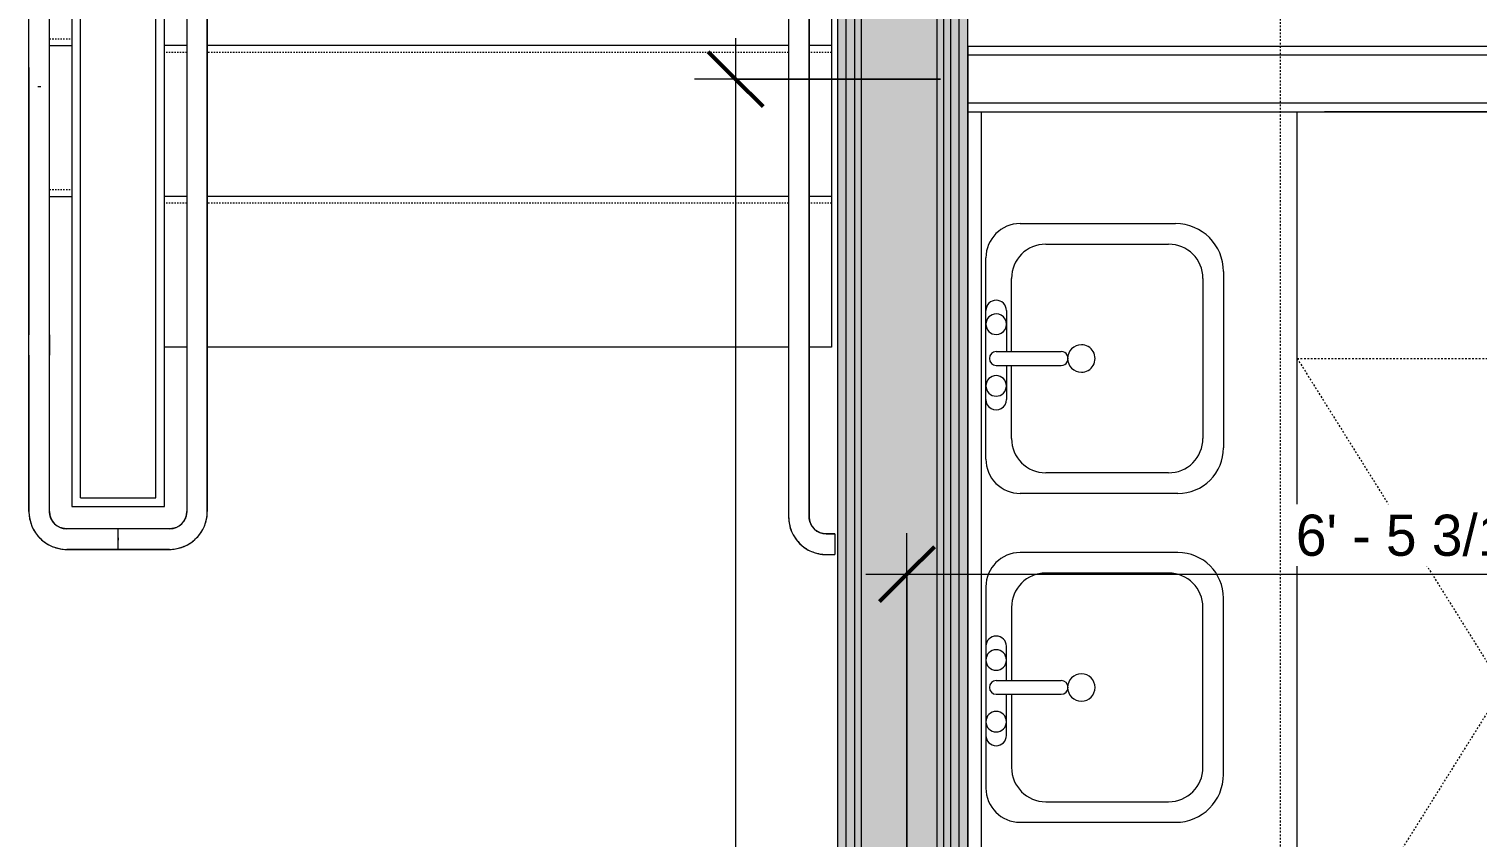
# Model space of a CAD drawing. Header units: inches. Extents: x -4010 to -1814, y 9846 to 12241.
# Drawn here: x -2586.8 to -2481.3, y 11883.5 to 11942.4 of the extents above; entities that cross this region are included whole.
import ezdxf

# ---------------------------------------------------------------- set-up
doc = ezdxf.new("R2010")
doc.units = ezdxf.units.IN
doc.header["$MEASUREMENT"] = 0
for name, pattern in [('Aligning Line 1_8_', [0.25, 0.125, -0.125]), ('Dash', [0.25, 0.125, -0.125]), ('Overhead 1_16_', [0.101562, 0.0625, -0.039062])]:
    doc.linetypes.add(name, pattern=pattern)
for name, color, linetype, lineweight in [('0-1', 7, 'Continuous', 5), ('0-3', 8, 'Continuous', 9), ('A-ANNO-DIMS', 211, 'Continuous', 9), ('A-ANNO-DIMS-32', 211, 'Continuous', 9), ('A-FLOR-HRAL-1', 7, 'Continuous', 9), ('A-GENM', 5, 'Continuous', 9), ('A-GENM-HDLN', 13, 'Dash', 9), ('A-WALL', 113, 'Continuous', 18), ('A-WALL-2', 250, 'Continuous', 18), ('A-WALL-3', 113, 'Continuous', 9), ('G-ANNO-SYMB-1', 147, 'Aligning Line 1_8_', 9), ('I-WALL-1', 21, 'Continuous', 18), ('I-WALL-2', 241, 'Continuous', 5), ('I-WALL-3', 7, 'Continuous', 9), ('P-SANR-FIXT', 6, 'Continuous', 9), ('Q-CASE', 31, 'Continuous', 9), ('S-STRS-1', 7, 'Continuous', 9), ('S-STRS-2', 7, 'Overhead 1_16_', 9)]:
    doc.layers.add(name, color=color, linetype=linetype, lineweight=lineweight)
doc.styles.add('Century Gothic', font='ufonts.com_century-gothic.ttf', dxfattribs={"height": 3})
doc.dimstyles.new('OD_1__HACK_2', dxfattribs={"dimscale": 12, "dimtxt": 3.132505, "dimasz": 0.333333, "dimexe": 0.25, "dimexo": 0.166667, "dimgap": 0.041667, "dimtad": 1, "dimdec": 4, "dimrnd": 0.0625, "dimzin": 3, "dimdsep": 46, "dimlunit": 4, "dimtxsty": 'Century Gothic', "dimblk1": 'OBLIQUE', "dimblk2": 'OBLIQUE', "dimsah": 1, "dimcen": 0.09, "dimdle": 0.25, "dimazin": 0, "dimtfac": 1, "dimtdec": 4, "dimtix": 1, "dimtmove": 0, "dimatfit": 3, "dimfxl": 1, "dimtvp": 1, "dimtfill": 1, "dimfrac": 2, "dimtolj": 1, "dimtzin": 0, "dimarcsym": 2})
doc.dimstyles.new('OD_1__HACK_2_1', dxfattribs={"dimscale": 12, "dimtxt": 3.132505, "dimasz": 0.333333, "dimexe": 0.25, "dimexo": 0.166667, "dimgap": 0.041667, "dimtad": 1, "dimdec": 4, "dimrnd": 0.0625, "dimzin": 3, "dimdsep": 46, "dimlunit": 4, "dimtxsty": 'Century Gothic', "dimblk1": 'OBLIQUE', "dimblk2": 'OBLIQUE', "dimsah": 1, "dimcen": 0.09, "dimdle": 0.25, "dimazin": 0, "dimtfac": 1, "dimtdec": 4, "dimtix": 1, "dimtmove": 0, "dimatfit": 3, "dimfxl": 1, "dimtvp": 1, "dimtfill": 1, "dimfrac": 2, "dimtolj": 1, "dimtzin": 0, "dimarcsym": 2})

# ---------------------------------------------------------------- blocks, each defined once
blk = doc.blocks.new('Top Rail Type - Top Rail_Internal_-2666564-UNIT PLANS - 2ND _ 3RD FLOOR')
at = {"layer": 'A-FLOR-HRAL-1'}
for p, q in [((-2575.31, 12017.8), (-2575.31, 11919.28)), ((-2573.81, 11919.28), (-2573.81, 12017.8)), ((-2575.31, 11918.62), (-2575.31, 11907.19)), ((-2573.81, 11907.19), (-2573.81, 11918.62)), ((-2576.56, 11905.94), (-2580.31, 11905.94)), ((-2580.31, 11905.1), (-2580.31, 11905.28)), ((-2580.31, 11904.44), (-2576.56, 11904.44))]:
    blk.add_line(p, q, dxfattribs=at)
at = {"layer": 'A-FLOR-HRAL-1', "flags": 128}
for points in [[(-2575.31, 11919.28), (-2575.31, 11919.24), (-2575.31, 11919.19), (-2575.31, 11919.15), (-2575.31, 11919.1), (-2575.31, 11919.05), (-2575.31, 11919.01), (-2575.31, 11918.96), (-2575.31, 11918.91), (-2575.31, 11918.86), (-2575.31, 11918.81), (-2575.31, 11918.76), (-2575.31, 11918.71), (-2575.31, 11918.66), (-2575.31, 11918.62)], [(-2573.81, 11918.62), (-2573.81, 11918.67), (-2573.81, 11918.72), (-2573.81, 11918.77), (-2573.81, 11918.82), (-2573.81, 11918.87), (-2573.81, 11918.92), (-2573.81, 11918.97), (-2573.81, 11919.01), (-2573.81, 11919.06), (-2573.81, 11919.11), (-2573.81, 11919.15), (-2573.81, 11919.2), (-2573.81, 11919.24), (-2573.81, 11919.28)], [(-2586.81, 11907.19), (-2586.81, 11907.08), (-2586.8, 11906.97), (-2586.79, 11906.86), (-2586.78, 11906.75), (-2586.76, 11906.64), (-2586.73, 11906.54), (-2586.7, 11906.43), (-2586.67, 11906.32), (-2586.63, 11906.22), (-2586.59, 11906.12), (-2586.55, 11906.02), (-2586.5, 11905.92), (-2586.45, 11905.82), (-2586.39, 11905.73), (-2586.33, 11905.64), (-2586.27, 11905.55), (-2586.2, 11905.46), (-2586.13, 11905.38), (-2586.05, 11905.29), (-2585.98, 11905.22), (-2585.9, 11905.14), (-2585.81, 11905.07), (-2585.73, 11905), (-2585.64, 11904.94), (-2585.55, 11904.88), (-2585.45, 11904.82), (-2585.36, 11904.76), (-2585.26, 11904.71), (-2585.16, 11904.67), (-2585.06, 11904.63), (-2584.95, 11904.59), (-2584.85, 11904.55), (-2584.74, 11904.53), (-2584.64, 11904.5), (-2584.53, 11904.48), (-2584.42, 11904.46), (-2584.31, 11904.45), (-2584.2, 11904.44), (-2584.09, 11904.44), (-2584.06, 11904.44)], [(-2576.56, 11904.44), (-2576.45, 11904.44), (-2576.34, 11904.45), (-2576.23, 11904.46), (-2576.12, 11904.47), (-2576.01, 11904.49), (-2575.91, 11904.52), (-2575.8, 11904.55), (-2575.7, 11904.58), (-2575.59, 11904.62), (-2575.49, 11904.66), (-2575.39, 11904.7), (-2575.29, 11904.75), (-2575.19, 11904.8), (-2575.1, 11904.86), (-2575.01, 11904.92), (-2574.92, 11904.98), (-2574.83, 11905.05), (-2574.75, 11905.12), (-2574.67, 11905.2), (-2574.59, 11905.27), (-2574.51, 11905.35), (-2574.44, 11905.44), (-2574.37, 11905.52), (-2574.31, 11905.61), (-2574.25, 11905.7), (-2574.19, 11905.8), (-2574.14, 11905.89), (-2574.09, 11905.99), (-2574.04, 11906.09), (-2574, 11906.19), (-2573.96, 11906.3), (-2573.93, 11906.4), (-2573.9, 11906.51), (-2573.87, 11906.61), (-2573.85, 11906.72), (-2573.83, 11906.83), (-2573.82, 11906.94), (-2573.81, 11907.05), (-2573.81, 11907.16), (-2573.81, 11907.19)], [(-2575.31, 11907.19), (-2575.31, 11907.14), (-2575.32, 11907.09), (-2575.32, 11907.04), (-2575.33, 11906.99), (-2575.34, 11906.94), (-2575.35, 11906.89), (-2575.36, 11906.84), (-2575.37, 11906.8), (-2575.39, 11906.75), (-2575.41, 11906.7), (-2575.43, 11906.66), (-2575.45, 11906.61), (-2575.48, 11906.57), (-2575.5, 11906.53), (-2575.53, 11906.48), (-2575.56, 11906.44), (-2575.59, 11906.4), (-2575.62, 11906.37), (-2575.66, 11906.33), (-2575.69, 11906.29), (-2575.73, 11906.26), (-2575.76, 11906.23), (-2575.8, 11906.19), (-2575.84, 11906.17), (-2575.89, 11906.14), (-2575.93, 11906.11), (-2575.97, 11906.09), (-2576.02, 11906.06), (-2576.06, 11906.04), (-2576.11, 11906.02), (-2576.16, 11906.01), (-2576.2, 11905.99), (-2576.25, 11905.98), (-2576.3, 11905.97), (-2576.35, 11905.96), (-2576.4, 11905.95), (-2576.45, 11905.94), (-2576.5, 11905.94), (-2576.55, 11905.94), (-2576.56, 11905.94)]]:
    blk.add_lwpolyline(points, dxfattribs=at)
blk = doc.blocks.new('Top Rail Type - Top Rail_Internal_-V2-UNIT PLANS - 2ND _ 3RD FLOOR')
at = {"layer": 'A-FLOR-HRAL-1'}
for p, q in [((-2575.31, 12029.19), (-2575.31, 11919.67)), ((-2573.81, 12029.19), (-2573.81, 11919.67)), ((-2575.31, 11919.67), (-2575.31, 11918.62)), ((-2573.81, 11919.67), (-2573.81, 11918.62)), ((-2575.31, 11918.62), (-2575.31, 11907.19)), ((-2573.81, 11918.62), (-2573.81, 11907.19)), ((-2580.31, 11904.44), (-2580.31, 11905.94)), ((-2576.56, 11905.94), (-2580.31, 11905.94)), ((-2576.56, 11904.44), (-2580.31, 11904.44))]:
    blk.add_line(p, q, dxfattribs=at)
for radius in [1.25, 2.75]:
    blk.add_arc((-2576.56, 11907.19), radius, 270, 0, dxfattribs=at)
blk = doc.blocks.new('Top Rail Type - Top Rail_Internal_-2666566-UNIT PLANS - 2ND _ 3RD FLOOR')
at = {"layer": 'A-FLOR-HRAL-1'}
for p, q in [((-2586.81, 11939.59), (-2586.81, 11920.08)), ((-2585.31, 11920.08), (-2585.31, 11939.59)), ((-2586.81, 11918.61), (-2586.81, 11907.19)), ((-2585.31, 11907.19), (-2585.31, 11918.61)), ((-2580.31, 11905.94), (-2584.06, 11905.94)), ((-2584.06, 11904.44), (-2580.31, 11904.44)), ((-2580.31, 11905.28), (-2580.31, 11905.1))]:
    blk.add_line(p, q, dxfattribs=at)
at = {"layer": 'A-FLOR-HRAL-1', "flags": 128}
for points in [[(-2586.17, 11938.2), (-2586.14, 11938.2), (-2585.98, 11938.2), (-2585.95, 11938.2)], [(-2586.81, 11918.61), (-2586.81, 11918.72), (-2586.81, 11918.83), (-2586.81, 11918.94), (-2586.81, 11919.05), (-2586.81, 11919.16), (-2586.81, 11919.26), (-2586.81, 11919.37), (-2586.81, 11919.48), (-2586.81, 11919.58), (-2586.81, 11919.68), (-2586.81, 11919.78), (-2586.81, 11919.88), (-2586.81, 11919.98), (-2586.81, 11920.07), (-2586.81, 11920.08)], [(-2585.31, 11920.08), (-2585.31, 11919.99), (-2585.31, 11919.89), (-2585.31, 11919.79), (-2585.31, 11919.69), (-2585.31, 11919.59), (-2585.31, 11919.48), (-2585.31, 11919.38), (-2585.31, 11919.27), (-2585.31, 11919.17), (-2585.31, 11919.06), (-2585.31, 11918.95), (-2585.31, 11918.84), (-2585.31, 11918.73), (-2585.31, 11918.62), (-2585.31, 11918.61)], [(-2586.81, 11907.19), (-2586.81, 11907.08), (-2586.8, 11906.97), (-2586.79, 11906.86), (-2586.78, 11906.75), (-2586.76, 11906.64), (-2586.73, 11906.54), (-2586.7, 11906.43), (-2586.67, 11906.32), (-2586.63, 11906.22), (-2586.59, 11906.12), (-2586.55, 11906.02), (-2586.5, 11905.92), (-2586.45, 11905.82), (-2586.39, 11905.73), (-2586.33, 11905.64), (-2586.27, 11905.55), (-2586.2, 11905.46), (-2586.13, 11905.38), (-2586.05, 11905.29), (-2585.98, 11905.22), (-2585.9, 11905.14), (-2585.81, 11905.07), (-2585.73, 11905), (-2585.64, 11904.94), (-2585.55, 11904.88), (-2585.45, 11904.82), (-2585.36, 11904.76), (-2585.26, 11904.71), (-2585.16, 11904.67), (-2585.06, 11904.63), (-2584.95, 11904.59), (-2584.85, 11904.55), (-2584.74, 11904.53), (-2584.64, 11904.5), (-2584.53, 11904.48), (-2584.42, 11904.46), (-2584.31, 11904.45), (-2584.2, 11904.44), (-2584.09, 11904.44), (-2584.06, 11904.44)], [(-2584.06, 11905.94), (-2584.11, 11905.94), (-2584.16, 11905.94), (-2584.21, 11905.95), (-2584.26, 11905.96), (-2584.31, 11905.96), (-2584.36, 11905.98), (-2584.41, 11905.99), (-2584.45, 11906), (-2584.5, 11906.02), (-2584.55, 11906.04), (-2584.59, 11906.06), (-2584.64, 11906.08), (-2584.68, 11906.1), (-2584.73, 11906.13), (-2584.77, 11906.16), (-2584.81, 11906.19), (-2584.85, 11906.22), (-2584.89, 11906.25), (-2584.92, 11906.28), (-2584.96, 11906.32), (-2584.99, 11906.36), (-2585.02, 11906.39), (-2585.06, 11906.43), (-2585.09, 11906.47), (-2585.11, 11906.51), (-2585.14, 11906.56), (-2585.16, 11906.6), (-2585.19, 11906.64), (-2585.21, 11906.69), (-2585.23, 11906.74), (-2585.24, 11906.78), (-2585.26, 11906.83), (-2585.27, 11906.88), (-2585.28, 11906.93), (-2585.29, 11906.98), (-2585.3, 11907.03), (-2585.31, 11907.08), (-2585.31, 11907.13), (-2585.31, 11907.18), (-2585.31, 11907.19)]]:
    blk.add_lwpolyline(points, dxfattribs=at)
blk = doc.blocks.new('Top Rail Type - Top Rail_Internal_-V5-UNIT PLANS - 2ND _ 3RD FLOOR')
at = {"layer": 'A-FLOR-HRAL-1'}
for p, q in [((-2585.31, 11995.77), (-2586.81, 11995.07)), ((-2585.31, 11919.68), (-2585.31, 11995.77)), ((-2586.81, 11919.68), (-2586.81, 11995.07)), ((-2586.81, 11918.61), (-2586.81, 11919.68)), ((-2585.31, 11918.61), (-2585.31, 11919.68)), ((-2586.81, 11907.19), (-2586.81, 11918.61)), ((-2585.31, 11907.19), (-2585.31, 11918.61)), ((-2580.31, 11905.94), (-2584.06, 11905.94)), ((-2580.31, 11904.44), (-2580.31, 11905.94)), ((-2580.31, 11904.44), (-2584.06, 11904.44))]:
    blk.add_line(p, q, dxfattribs=at)
for radius in [2.75, 1.25]:
    blk.add_arc((-2584.06, 11907.19), radius, 180, 270, dxfattribs=at)
blk = doc.blocks.new('Top Rail Type - Top Rail_Internal_-2662958-UNIT PLANS - 2ND _ 3RD FLOOR')
at = {"layer": 'A-FLOR-HRAL-1'}
for p, q in [((-2531.44, 12028.31), (-2531.44, 11919.28)), ((-2529.94, 11919.28), (-2529.94, 12028.31)), ((-2531.44, 11918.62), (-2531.44, 11906.81)), ((-2529.94, 11906.81), (-2529.94, 11918.62)), ((-2528.06, 11905.56), (-2528.69, 11905.56)), ((-2528.06, 11904.91), (-2528.06, 11904.72)), ((-2528.69, 11904.06), (-2528.06, 11904.06))]:
    blk.add_line(p, q, dxfattribs=at)
at = {"layer": 'A-FLOR-HRAL-1', "flags": 128}
for points in [[(-2531.44, 11919.28), (-2531.44, 11919.24), (-2531.44, 11919.19), (-2531.44, 11919.15), (-2531.44, 11919.1), (-2531.44, 11919.05), (-2531.44, 11919.01), (-2531.44, 11918.96), (-2531.44, 11918.91), (-2531.44, 11918.86), (-2531.44, 11918.81), (-2531.44, 11918.76), (-2531.44, 11918.71), (-2531.44, 11918.66), (-2531.44, 11918.62)], [(-2529.94, 11918.62), (-2529.94, 11918.67), (-2529.94, 11918.72), (-2529.94, 11918.77), (-2529.94, 11918.82), (-2529.94, 11918.87), (-2529.94, 11918.92), (-2529.94, 11918.97), (-2529.94, 11919.01), (-2529.94, 11919.06), (-2529.94, 11919.11), (-2529.94, 11919.15), (-2529.94, 11919.2), (-2529.94, 11919.24), (-2529.94, 11919.28)], [(-2531.44, 11906.81), (-2531.43, 11906.7), (-2531.43, 11906.59), (-2531.42, 11906.49), (-2531.4, 11906.38), (-2531.38, 11906.27), (-2531.36, 11906.16), (-2531.33, 11906.05), (-2531.3, 11905.95), (-2531.26, 11905.85), (-2531.22, 11905.74), (-2531.17, 11905.64), (-2531.13, 11905.54), (-2531.07, 11905.45), (-2531.02, 11905.35), (-2530.96, 11905.26), (-2530.89, 11905.17), (-2530.82, 11905.09), (-2530.75, 11905), (-2530.68, 11904.92), (-2530.6, 11904.84), (-2530.52, 11904.77), (-2530.44, 11904.69), (-2530.35, 11904.63), (-2530.26, 11904.56), (-2530.17, 11904.5), (-2530.08, 11904.44), (-2529.98, 11904.39), (-2529.88, 11904.34), (-2529.78, 11904.29), (-2529.68, 11904.25), (-2529.58, 11904.21), (-2529.47, 11904.18), (-2529.37, 11904.15), (-2529.26, 11904.13), (-2529.15, 11904.1), (-2529.04, 11904.09), (-2528.94, 11904.08), (-2528.83, 11904.07), (-2528.72, 11904.06), (-2528.69, 11904.06)], [(-2528.69, 11905.56), (-2528.74, 11905.57), (-2528.79, 11905.57), (-2528.84, 11905.57), (-2528.89, 11905.58), (-2528.93, 11905.59), (-2528.98, 11905.6), (-2529.03, 11905.61), (-2529.08, 11905.63), (-2529.13, 11905.64), (-2529.17, 11905.66), (-2529.22, 11905.68), (-2529.26, 11905.71), (-2529.31, 11905.73), (-2529.35, 11905.76), (-2529.39, 11905.78), (-2529.43, 11905.81), (-2529.47, 11905.84), (-2529.51, 11905.87), (-2529.55, 11905.91), (-2529.58, 11905.94), (-2529.62, 11905.98), (-2529.65, 11906.02), (-2529.68, 11906.06), (-2529.71, 11906.1), (-2529.74, 11906.14), (-2529.76, 11906.18), (-2529.79, 11906.23), (-2529.81, 11906.27), (-2529.83, 11906.32), (-2529.85, 11906.36), (-2529.87, 11906.41), (-2529.88, 11906.46), (-2529.9, 11906.5), (-2529.91, 11906.55), (-2529.92, 11906.6), (-2529.93, 11906.65), (-2529.93, 11906.7), (-2529.93, 11906.75), (-2529.94, 11906.8), (-2529.94, 11906.81)]]:
    blk.add_lwpolyline(points, dxfattribs=at)
blk = doc.blocks.new('Top Rail Type - Top Rail_Internal_-V11-UNIT PLANS - 2ND _ 3RD FLOOR')
at = {"layer": 'A-FLOR-HRAL-1'}
for p, q in [((-2531.44, 12028.71), (-2531.44, 11919.67)), ((-2529.94, 12028.71), (-2529.94, 11919.67)), ((-2531.44, 11919.67), (-2531.44, 11918.62)), ((-2529.94, 11919.67), (-2529.94, 11918.62)), ((-2531.44, 11918.62), (-2531.44, 11906.81)), ((-2529.94, 11918.62), (-2529.94, 11906.81)), ((-2528.69, 11905.56), (-2528.06, 11905.56)), ((-2528.06, 11905.56), (-2528.06, 11904.06)), ((-2528.69, 11904.06), (-2528.06, 11904.06))]:
    blk.add_line(p, q, dxfattribs=at)
for radius in [2.75, 1.25]:
    blk.add_arc((-2528.69, 11906.81), radius, 180, 270, dxfattribs=at)
blk = doc.blocks.new('CTR - 1st Phase -Stairs _ Elevators_rvt-1-UNIT PLANS - 2ND _ 3RD FLOOR')
at = {"layer": 'I-WALL-1'}
blk.add_hatch(color=256, dxfattribs=at).paths.add_polyline_path([(-2527.25, 11844.56), (-2527.25, 12081.69), (-2527.87, 12081.69), (-2527.87, 11844.56)], flags=0)
at = {"layer": 'I-WALL-2'}
for points in [[(-2526.62, 11843.94), (-2526.62, 12081.69), (-2527.25, 12081.69), (-2527.25, 11843.94)], [(-2526.12, 11843.31), (-2526.12, 12081.69), (-2526.62, 12081.69), (-2526.62, 11843.31)], [(-2520.62, 11842.81), (-2520.62, 12081.69), (-2526.12, 12081.69), (-2526.12, 11842.81), (-2525.5, 11842.81)], [(-2520.12, 11837.31), (-2520.12, 12081.69), (-2520.62, 12081.69), (-2520.62, 11837.31)], [(-2520.12, 11836.81), (-2519.62, 11836.81), (-2519.62, 12081.69), (-2520.12, 12081.69), (-2520.12, 11837.31)], [(-2519.62, 11836.31), (-2519, 11836.31), (-2519, 12081.69), (-2519.62, 12081.69), (-2519.62, 11836.81)], [(-2519, 11835.69), (-2518.37, 11835.69), (-2518.37, 12081.69), (-2519, 12081.69), (-2519, 11836.31)]]:
    blk.add_hatch(color=256, dxfattribs=at).paths.add_polyline_path(points, flags=0)
at = {"layer": 'A-WALL-2'}
for p, q in [((-2527.25, 11844.56), (-2527.25, 12081.69)), ((-2526.62, 11844.56), (-2526.62, 12081.69)), ((-2526.12, 11844.56), (-2526.12, 12081.69)), ((-2520.62, 11844.56), (-2520.62, 12081.69)), ((-2520.12, 11844.56), (-2520.12, 12081.69)), ((-2519.62, 11844.56), (-2519.62, 12081.69)), ((-2519, 11844.56), (-2519, 12081.69)), ((-2583.06, 11908.19), (-2583.06, 12028.56)), ((-2577.56, 11908.19), (-2577.56, 12028.56)), ((-2583.06, 11908.19), (-2577.56, 11908.19))]:
    blk.add_line(p, q, dxfattribs=at)
at = {"layer": 'G-ANNO-SYMB-1'}
blk.add_line((-2495.61, 12126.9), (-2495.61, 11811.24), dxfattribs=at)
at = {"layer": 'I-WALL-3'}
for p, q in [((-2527.87, 12081.69), (-2527.87, 11844.56)), ((-2518.37, 11844.56), (-2518.37, 12081.69)), ((-2576.94, 11907.56), (-2576.94, 12029.19)), ((-2583.69, 11996.19), (-2583.69, 11907.56)), ((-2583.69, 11907.56), (-2583.06, 11907.56)), ((-2583.06, 11907.56), (-2577.56, 11907.56)), ((-2577.56, 11907.56), (-2576.94, 11907.56))]:
    blk.add_line(p, q, dxfattribs=at)
at = {"layer": 'S-STRS-1'}
for p, q in [((-2528.31, 11952.19), (-2528.31, 11941.19)), ((-2585.31, 11941.19), (-2583.69, 11941.19)), ((-2575.31, 11941.19), (-2576.94, 11941.19)), ((-2531.44, 11941.19), (-2573.81, 11941.19)), ((-2528.31, 11941.19), (-2529.94, 11941.19)), ((-2528.31, 11941.19), (-2528.31, 11930.19)), ((-2585.31, 11930.19), (-2583.69, 11930.19)), ((-2575.31, 11930.19), (-2576.94, 11930.19)), ((-2531.44, 11930.19), (-2573.81, 11930.19)), ((-2528.31, 11930.19), (-2529.94, 11930.19)), ((-2528.31, 11930.19), (-2528.31, 11919.19)), ((-2575.31, 11919.19), (-2576.94, 11919.19)), ((-2531.44, 11919.19), (-2573.81, 11919.19)), ((-2528.31, 11919.19), (-2529.94, 11919.19))]:
    blk.add_line(p, q, dxfattribs=at)
at = {"layer": 'S-STRS-2'}
for p, q in [((-2585.31, 11941.69), (-2583.69, 11941.69)), ((-2575.31, 11940.69), (-2576.94, 11940.69)), ((-2531.44, 11940.69), (-2573.81, 11940.69)), ((-2528.31, 11940.69), (-2529.94, 11940.69)), ((-2585.31, 11930.69), (-2583.69, 11930.69)), ((-2575.31, 11929.69), (-2576.94, 11929.69)), ((-2531.44, 11929.69), (-2573.81, 11929.69)), ((-2528.31, 11929.69), (-2529.94, 11929.69))]:
    blk.add_line(p, q, dxfattribs=at)
at = {"layer": '0-3'}
for name in ['Top Rail Type - Top Rail_Internal_-2662958-UNIT PLANS - 2ND _ 3RD FLOOR', 'Top Rail Type - Top Rail_Internal_-V11-UNIT PLANS - 2ND _ 3RD FLOOR', 'Top Rail Type - Top Rail_Internal_-2666564-UNIT PLANS - 2ND _ 3RD FLOOR', 'Top Rail Type - Top Rail_Internal_-V2-UNIT PLANS - 2ND _ 3RD FLOOR', 'Top Rail Type - Top Rail_Internal_-V5-UNIT PLANS - 2ND _ 3RD FLOOR', 'Top Rail Type - Top Rail_Internal_-2666566-UNIT PLANS - 2ND _ 3RD FLOOR']:
    blk.add_blockref(name, (0, 0), dxfattribs=at)
blk = doc.blocks.new('M_Sink Vanity-Square - 500 x 440mm-1352614-UNIT PLANS - 2ND _ 3RD FLOOR')
at = {"layer": 'P-SANR-FIXT'}
for p, q in [((7.96, 7.09), (-6.72, 7.09)), ((3.62, 7.09), (-2.88, 7.09)), ((-2.88, 5.59), (0.12, 5.59)), ((0.12, 6.33), (0.12, 1.59)), ((1.12, 6.33), (1.12, 1.59)), ((1.12, 5.59), (3.62, 5.59)), ((-9.22, 4.59), (-9.22, -6.73)), ((0.12, 5.22), (-5.22, 5.22)), ((6.46, 5.22), (1.12, 5.22)), ((10.46, -6.91), (10.46, 4.59)), ((-7.72, 2.72), (-7.72, -6.23)), ((8.96, -6.23), (8.96, 2.72)), ((-5.22, -8.73), (6.46, -8.73)), ((-5.72, -10.23), (7.14, -10.23))]:
    blk.add_line(p, q, dxfattribs=at)
for centre, radius, start, end in [((-6.72, 4.59), 2.5, 90, 180), ((-2.88, 6.34), 0.75, 90, 270), ((-1.88, 6.34), 0.75, 360, 180), ((-1.88, 6.34), 0.75, 180, 0), ((0.62, 6.33), 0.5, 360, 180), ((2.62, 6.34), 0.75, 360, 180), ((2.62, 6.34), 0.75, 180, 360), ((3.62, 6.34), 0.75, 270, 90), ((7.96, 4.59), 2.5, 360, 90), ((-5.22, 2.72), 2.5, 90, 180), ((6.46, 2.72), 2.5, 0, 90), ((0.62, 0.13), 1, 360, 180), ((0.62, 1.59), 0.5, 180, 0), ((0.62, 0.13), 1, 180, 0), ((-5.22, -6.23), 2.5, 180, 270), ((6.46, -6.23), 2.5, 270, 0), ((-5.72, -6.73), 3.5, 180, 270), ((7.14, -6.91), 3.32, 270, 0)]:
    blk.add_arc(centre, radius, start, end, dxfattribs=at)
blk = doc.blocks.new('Bath Vanity - Bath Vanity 60_-V71-UNIT PLANS - 2ND _ 3RD FLOOR')
at = {"layer": 'Q-CASE'}
for p, q in [((-29.26, -1), (-29.26, -24)), ((-29.26, -24), (30.74, -24))]:
    blk.add_line(p, q, dxfattribs=at)
blk = doc.blocks.new('BATHROOM MIRROR - BATHROOM MIRROR  60_-3809435-UNIT PLANS - 2ND _ 3RD FLOOR')
at = {"layer": 'Q-CASE'}
for p, q in [((30.74, 24), (-29.26, 24)), ((-29.26, 23), (-29.26, 24)), ((30.74, 24), (30.74, 23)), ((-29.26, 23), (30.74, 23))]:
    blk.add_line(p, q, dxfattribs=at)
blk = doc.blocks.new('M_Sink Vanity-Square - 500 x 440mm-1372835-UNIT PLANS - 2ND _ 3RD FLOOR')
at = {"layer": 'P-SANR-FIXT'}
for p, q in [((-5.72, 10.23), (7.14, 10.23)), ((-5.22, 8.73), (6.46, 8.73)), ((-9.22, -4.59), (-9.22, 6.73)), ((10.46, 6.91), (10.46, -4.59)), ((-7.72, -2.72), (-7.72, 6.23)), ((8.96, 6.23), (8.96, -2.72)), ((0.12, -6.33), (0.12, -1.59)), ((1.12, -6.33), (1.12, -1.59)), ((0.12, -5.22), (-5.22, -5.22)), ((6.46, -5.22), (1.12, -5.22)), ((-2.88, -5.59), (0.12, -5.59)), ((1.12, -5.59), (3.62, -5.59)), ((7.96, -7.09), (-6.72, -7.09)), ((3.62, -7.09), (-2.88, -7.09))]:
    blk.add_line(p, q, dxfattribs=at)
for centre, radius, start, end in [((-5.72, 6.73), 3.5, 90, 180), ((7.14, 6.91), 3.32, 360, 90), ((-5.22, 6.23), 2.5, 90, 180), ((6.46, 6.23), 2.5, 360, 90), ((0.62, -0.13), 1, 360, 180), ((0.62, -0.13), 1, 180, 0), ((0.62, -1.59), 0.5, 360, 180), ((-5.22, -2.72), 2.5, 180, 270), ((6.46, -2.72), 2.5, 270, 360), ((-6.72, -4.59), 2.5, 180, 270), ((7.96, -4.59), 2.5, 270, 0), ((-2.88, -6.34), 0.75, 90, 270), ((-1.88, -6.34), 0.75, 360, 180), ((0.62, -6.33), 0.5, 180, 0), ((2.62, -6.34), 0.75, 0, 180), ((3.62, -6.34), 0.75, 270, 90), ((-1.88, -6.34), 0.75, 180, 0), ((2.62, -6.34), 0.75, 180, 0)]:
    blk.add_arc(centre, radius, start, end, dxfattribs=at)
blk = doc.blocks.new('ADA Clearances - 30_x48_-V103-UNIT PLANS - 2ND _ 3RD FLOOR')
at = {"layer": 'A-GENM-HDLN'}
for p, q in [((15, 24), (-15, -24)), ((-15, 24), (15, -24)), ((-15, -24), (-15, 24)), ((-15, 24), (15, 24)), ((15, 24), (15, -24)), ((15, -24), (-15, -24))]:
    blk.add_line(p, q, dxfattribs=at)
blk = doc.blocks.new('DIMBLOCK222-UNIT PLANS - 2ND _ 3RD FLOOR')
at = {"layer": 'A-ANNO-DIMS-32'}
for p, q in [((-2522.81, 11829.81), (-2522.81, 11905.63)), ((-2445.62, 11903.46), (-2445.62, 11899.63)), ((-2445.62, 11902.63), (-2445.62, 11903.46)), ((-2525.81, 11902.63), (-2445.62, 11902.63)), ((-2522.81, 11902.63), (-2522.81, 11829.81))]:
    blk.add_line(p, q, dxfattribs=at)
at = {"layer": 'A-ANNO-DIMS-32', "lineweight": 50}
for p, q in [((-2522.81, 11902.63), (-2520.81, 11904.63)), ((-2445.62, 11902.63), (-2443.62, 11904.63)), ((-2522.81, 11902.63), (-2524.81, 11900.63)), ((-2445.62, 11902.63), (-2447.62, 11900.63))]:
    blk.add_line(p, q, dxfattribs=at)
at = {"layer": 'A-ANNO-DIMS-32', "color": 0, "insert": (-2494.46, 11906.97), "char_height": 3, "width": 24.5827, "attachment_point": 1, "line_spacing_factor": 0.984502, "style": 'Century Gothic', "bg_fill": 3, "box_fill_scale": 1.25, "bg_fill_color": 256, "bg_fill_true_color": 13158600, "bg_fill_transparency": 0}
blk.add_mtext('6\' - 5 3/16"', dxfattribs=at)
blk = doc.blocks.new('_Oblique')
at = {"color": 0, "linetype": 'ByBlock', "lineweight": -2}
blk.add_line((-0.5, -0.5), (0.5, 0.5), dxfattribs=at)
blk = doc.blocks.new('DIMBLOCK224-UNIT PLANS - 2ND _ 3RD FLOOR')
at = {"layer": 'A-ANNO-DIMS-32'}
for p, q in [((-2535.3, 11941.74), (-2535.3, 11791.74)), ((-2520.37, 11938.74), (-2538.3, 11938.74)), ((-2535.3, 11938.74), (-2520.37, 11938.74)), ((-2520.37, 11794.74), (-2538.3, 11794.74)), ((-2535.3, 11794.74), (-2520.37, 11794.74))]:
    blk.add_line(p, q, dxfattribs=at)
at = {"layer": 'A-ANNO-DIMS-32', "lineweight": 50}
for p, q in [((-2535.3, 11938.74), (-2537.3, 11940.74)), ((-2535.3, 11938.74), (-2533.3, 11936.74)), ((-2535.3, 11794.74), (-2537.3, 11796.74)), ((-2535.3, 11794.74), (-2533.3, 11792.74))]:
    blk.add_line(p, q, dxfattribs=at)
at = {"layer": 'A-ANNO-DIMS-32', "color": 0, "insert": (-2539.64, 11860.33), "char_height": 3, "width": 15.394, "attachment_point": 1, "rotation": 90, "line_spacing_factor": 0.984502, "style": 'Century Gothic', "bg_fill": 3, "box_fill_scale": 1.25, "bg_fill_color": 256, "bg_fill_true_color": 13158600, "bg_fill_transparency": 0}
blk.add_mtext('12\' - 0"', dxfattribs=at)
blk = doc.blocks.new('DIMBLOCK354-UNIT PLANS - 2ND _ 3RD FLOOR')
at = {"layer": 'A-ANNO-DIMS-32'}
for p, q in [((-2470.79, 11873.36), (-2470.79, 11939.36)), ((-2492.37, 11936.36), (-2467.79, 11936.36)), ((-2470.79, 11936.36), (-2492.37, 11936.36)), ((-2492.37, 11876.36), (-2467.79, 11876.36)), ((-2470.79, 11876.36), (-2492.37, 11876.36))]:
    blk.add_line(p, q, dxfattribs=at)
at = {"layer": 'A-ANNO-DIMS-32', "lineweight": 50}
for p, q in [((-2470.79, 11936.36), (-2472.79, 11938.36)), ((-2470.79, 11936.36), (-2468.79, 11934.36)), ((-2470.79, 11876.36), (-2472.79, 11878.36)), ((-2470.79, 11876.36), (-2468.79, 11874.36))]:
    blk.add_line(p, q, dxfattribs=at)
at = {"layer": 'A-ANNO-DIMS-32', "color": 0, "insert": (-2475.14, 11901.12), "char_height": 3, "width": 12.5897, "attachment_point": 1, "rotation": 90, "line_spacing_factor": 0.984502, "style": 'Century Gothic', "bg_fill": 3, "box_fill_scale": 1.25, "bg_fill_color": 256, "bg_fill_true_color": 13158600, "bg_fill_transparency": 0}
blk.add_mtext('5\' - 0"', dxfattribs=at)

msp = doc.modelspace()

# ---------------------------------------------------------------- linework, layer by layer
at = {"layer": 'A-WALL'}
for p, q in [((-2440.24874, 11940.4894), (-2518.37374, 11940.4894)), ((-2447.37374, 11936.9894), (-2518.37374, 11936.9894))]:
    msp.add_line(p, q, dxfattribs=at)
at = {"layer": 'A-WALL-3'}
for p, q in [((-2443.24874, 11941.1144), (-2518.37374, 11941.1144)), ((-2518.37374, 11941.1144), (-2518.37374, 11936.3644)), ((-2517.36915, 11936.3644), (-2447.99874, 11936.3644))]:
    msp.add_line(p, q, dxfattribs=at)

# ---------------------------------------------------------------- block references
at = {"layer": '0-1'}
msp.add_blockref('CTR - 1st Phase -Stairs _ Elevators_rvt-1-UNIT PLANS - 2ND _ 3RD FLOOR', (0, 0), dxfattribs=at)
at = {"layer": 'A-GENM'}
msp.add_blockref('ADA Clearances - 30_x48_-V103-UNIT PLANS - 2ND _ 3RD FLOOR', (-2479.36915, 11894.3644), dxfattribs=at)
at = {"layer": 'P-SANR-FIXT'}
for name, p, rotation in [('M_Sink Vanity-Square - 500 x 440mm-1372835-UNIT PLANS - 2ND _ 3RD FLOOR', (-2509.96999, 11918.98208), 269.9999999999825), ('M_Sink Vanity-Square - 500 x 440mm-1352614-UNIT PLANS - 2ND _ 3RD FLOOR', (-2509.96999, 11893.74671), 89.99999999980022)]:
    msp.add_blockref(name, p, dxfattribs=dict(at, rotation=rotation))
at = {"layer": 'Q-CASE'}
for name, p, rotation in [('BATHROOM MIRROR - BATHROOM MIRROR  60_-3809435-UNIT PLANS - 2ND _ 3RD FLOOR', (-2494.36915, 11905.62669), 89.9999999998923), ('Bath Vanity - Bath Vanity 60_-V71-UNIT PLANS - 2ND _ 3RD FLOOR', (-2518.37374, 11905.62669), 89.99999999981087)]:
    msp.add_blockref(name, p, dxfattribs=dict(at, rotation=rotation))

# ---------------------------------------------------------------- next in the draw order: dimensions: what is measured, and where the dimension line sits
at = {"layer": 'A-ANNO-DIMS'}
dim = msp.add_linear_dim(base=(-2445.62374, 11902.62729), p1=(-2522.81124, 11827.8144), p2=(-2445.62374, 11905.45572), dimstyle='OD_1__HACK_2', override={"dimpost": '<>', "dimfxl": 109.480982}, dxfattribs=at)
dim.commit()
dim.dimension.update_dxf_attribs({"geometry": 'DIMBLOCK222-UNIT PLANS - 2ND _ 3RD FLOOR', "text_midpoint": (-2484.21749, 11904.86897)})

# ---------------------------------------------------------------- next in the draw order: dimensions: what is measured, and where the dimension line sits
for base, p1, p2, dimstyle, override, picture, middle in [((-2535.29615, 11794.7394), (-2518.37374, 11938.7394), (-2518.37374, 11794.7394), 'OD_1__HACK_2', {"dimpost": '<>', "dimfxl": 144}, 'DIMBLOCK224-UNIT PLANS - 2ND _ 3RD FLOOR', (-2537.37161, 11866.7394)), ((-2470.79239, 11936.3644), (-2494.36915, 11876.3644), (-2494.36915, 11936.3644), 'OD_1__HACK_2_1', {"dimpost": '<>', "dimfxl": 60}, 'DIMBLOCK354-UNIT PLANS - 2ND _ 3RD FLOOR', (-2472.86785, 11906.3644))]:
    dim = msp.add_linear_dim(base=base, p1=p1, p2=p2, angle=90, dimstyle=dimstyle, override=override, dxfattribs=at)
    dim.commit()
    dim.dimension.update_dxf_attribs({"geometry": picture, "text_midpoint": middle})

doc.saveas('drawing.dxf')
